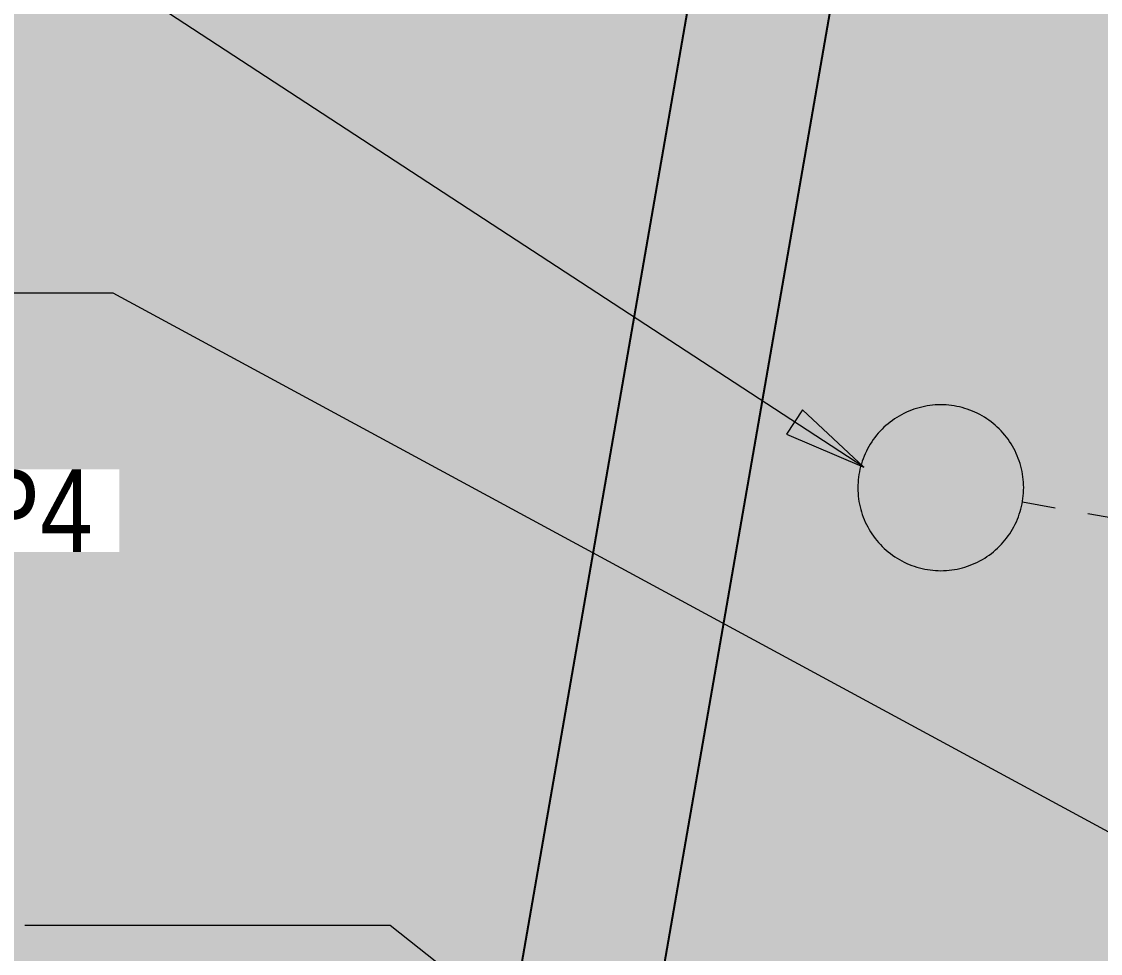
# Model space of a CAD drawing. Header units: metres. Extents: x -1161 to -1081, y 0 to 563.
# Drawn here: x -1117.852 to -1114.599, y 514.722 to 517.531 of the extents above; entities that cross this region are included whole.
import ezdxf

# ---------------------------------------------------------------- set-up
doc = ezdxf.new("R2010")
doc.units = ezdxf.units.M
doc.linetypes.add('Dash - Tight', pattern=[0.0045, 0.003, -0.0015])
doc.linetypes.add('JacobsDash', pattern=[0.0045, 0.003, -0.0015])
for name, color, linetype, lineweight in [('A-DETL-GENF', 7, 'Continuous', 9), ('A-FLOR', 7, 'Continuous', 50), ('A-FLOR-HDLN', 7, 'JacobsDash', 18), ('G-ANNO-TEXT', 7, 'Continuous', 9)]:
    doc.layers.add(name, color=color, linetype=linetype, lineweight=lineweight)
doc.styles.add('Arial Narrow_2', font='ARIALN.TTF', dxfattribs={"height": 0.25})

# ---------------------------------------------------------------- blocks, each defined once
blk = doc.blocks.new('T2DPAA-T2D-C3S-TF-XRF-100101_dwg-40805745-DRG-2873121 - DECK SLAB GENERAL ARRANGEMENT PLAN')
at = {"lineweight": 18}
blk.add_hatch(color=256, dxfattribs=at).paths.add_polyline_path([(152.3151, -689.2217), (152.3381, -689.2727), (152.3719, -689.3173), (152.4148, -689.3533), (152.4646, -689.3789), (152.5189, -689.3927), (152.5748, -689.3941), (152.6297, -689.383), (152.6807, -689.3599), (152.7254, -689.3261), (152.7613, -689.2833), (152.7869, -689.2334), (152.8007, -689.1792), (152.8021, -689.1232), (152.791, -689.0684), (152.768, -689.0173), (152.7342, -688.9727), (152.6913, -688.9367), (152.6415, -688.9112), (152.5872, -688.8974), (152.5263, -688.897), (152.4764, -688.9071), (152.4253, -688.9301), (152.3807, -688.9639), (152.3447, -689.0068), (152.3192, -689.0566), (152.3054, -689.1108), (152.304, -689.1668)])
at = {"color": 251, "lineweight": 18, "true_color": 0x4d4d4d}
for start, end in [(90, 105), (75, 90), (120, 135), (105, 120), (60, 75), (45, 60), (135, 150), (30, 45), (150, 165), (15, 30), (165, 180), (0, 15), (180, 195), (345, 0), (195, 210), (330, 345), (210, 225), (315, 330), (225, 240), (300, 315), (240, 255), (285, 300), (255, 270), (270, 285)]:
    blk.add_arc((152.5542, -689.1451), 0.25, start, end, dxfattribs=at)
blk = doc.blocks.new('T2DPAA-T2D-C3S-TF-XRF-100102_dwg-40805790-DRG-2873121 - DECK SLAB GENERAL ARRANGEMENT PLAN')
at = {"color": 1, "linetype": 'Dash - Tight', "lineweight": 18, "true_color": 0xff0000}
blk.add_line((33.838, -691.8832), (33.8706, -692.2564), dxfattribs=at)
blk = doc.blocks.new('T2DPAA-T2D-PWC-TF-M2D-100101_TrafficSigDesign_rvt-1-DRG-2873121 - DECK SLAB GENERAL ARRANGEMENT PLAN')
at = {"color": 1, "linetype": 'Dash - Tight', "lineweight": 18, "true_color": 0xff0000, "rotation": 75.11694444444437}
blk.add_blockref('T2DPAA-T2D-C3S-TF-XRF-100102_dwg-40805790-DRG-2873121 - DECK SLAB GENERAL ARRANGEMENT PLAN', (-1792.1969, 661.0881), dxfattribs=at)
at = {"lineweight": 18, "rotation": 75.11694444444437}
blk.add_blockref('T2DPAA-T2D-C3S-TF-XRF-100101_dwg-40805745-DRG-2873121 - DECK SLAB GENERAL ARRANGEMENT PLAN', (-1820.2888, 545.6942), dxfattribs=at)
blk = doc.blocks.new('kerb 4B_2 - kerb 4B_2-6314758-DRG-2873121 - DECK SLAB GENERAL ARRANGEMENT PLAN')
at = {"layer": 'A-FLOR', "lineweight": 25}
for p, q in [((242.4026, 1213.8647), (207.5752, 1210.8177)), ((207.6106, 1210.3942), (220.9691, 1211.5629))]:
    blk.add_line(p, q, dxfattribs=at)

msp = doc.modelspace()

# ---------------------------------------------------------------- hatches: boundary and pattern name
at = {"layer": 'A-DETL-GENF', "true_color": 0xc0c0c0, "transparency": 33554624}
h = msp.add_hatch(color=9, dxfattribs=at)
h.paths.add_polyline_path([(-1111.4068, 507.6833), (-1111.4038, 509.3104), (-1115.8427, 509.5292), (-1115.9672, 509.6084), (-1116.0843, 509.6947), (-1116.1785, 509.7729), (-1116.2782, 509.8688), (-1115.9515, 510.1359), (-1115.8802, 510.0721), (-1115.8383, 510.0373), (-1111.9939, 509.8934), (-1111.8511, 509.8074), (-1111.7031, 509.7308), (-1111.5505, 509.6639), (-1111.3939, 509.607), (-1105.4244, 543.8703), (-1105.0297, 543.8889), (-1105.0437, 546.0535), (-1135.8197, 546.0535), (-1135.8232, 544.1752), (-1141.7908, 509.9228), (-1142.1676, 509.9226), (-1142.1716, 507.7407), (-1111.7207, 507.6839)])
h.paths.add_polyline_path([(-1141.9428, 509.9086), (-1141.9428, 509.9086), (-1141.8958, 509.9086)])
h.paths.add_polyline_path([(-1113.0758, 510.4344), (-1113.5295, 511.0763), (-1112.9817, 510.9822), (-1113.0494, 510.5882)])
h.paths.add_polyline_path([(-1114.5522, 511.4141), (-1114.5522, 511.4142), (-1114.5522, 511.4142)])
h.paths.add_polyline_path([(-1114.5522, 511.4141), (-1114.5522, 511.4142), (-1114.5522, 511.4142)])
h.paths.add_polyline_path([(-1114.5522, 511.4142), (-1114.5522, 511.4142), (-1114.5548, 511.4883)])
h.paths.add_polyline_path([(-1116.9781, 512.2536), (-1116.9781, 512.2536), (-1116.9781, 512.4315)])
h.paths.add_polyline_path([(-1115.0674, 515.8749), (-1115.1233, 515.8783), (-1115.1771, 515.894), (-1115.2259, 515.9213), (-1115.2675, 515.9588), (-1115.2997, 516.0046), (-1115.3209, 516.0564), (-1115.3301, 516.1116), (-1115.3267, 516.1675), (-1115.311, 516.2212), (-1115.2837, 516.2701), (-1115.2462, 516.3117), (-1115.2004, 516.3439), (-1115.1486, 516.3651), (-1115.0934, 516.3743), (-1115.0375, 516.3709), (-1114.9838, 516.3552), (-1114.9349, 516.3279), (-1114.8933, 516.2904), (-1114.8611, 516.2446), (-1114.8399, 516.1928), (-1114.8308, 516.1376), (-1114.8341, 516.0817), (-1114.8499, 516.028), (-1114.8771, 515.9791), (-1114.9146, 515.9375), (-1114.9604, 515.9053), (-1115.0122, 515.8841)])
h.paths.add_polyline_path([(-1137.0676, 517.9372), (-1137.2404, 517.9646), (-1137.17, 518.409), (-1136.9972, 518.3817)])
h.paths.add_polyline_path([(-1115.8363, 519.4858), (-1116.5316, 519.4858), (-1116.5316, 520.4658), (-1115.5188, 520.4658), (-1115.6916, 519.4858)])
h.paths.add_polyline_path([(-1132.9721, 520.4137), (-1133.8993, 520.6601), (-1133.7199, 521.6724), (-1132.7564, 521.2255), (-1132.8746, 520.7806)])
h.paths.add_polyline_path([(-1124.1477, 521.9446), (-1124.2036, 521.9479), (-1124.2573, 521.9637), (-1124.3062, 521.9909), (-1124.3478, 522.0284), (-1124.38, 522.0742), (-1124.4012, 522.126), (-1124.4103, 522.1813), (-1124.4069, 522.2371), (-1124.3912, 522.2909), (-1124.3639, 522.3398), (-1124.3264, 522.3813), (-1124.2807, 522.4135), (-1124.2288, 522.4347), (-1124.1736, 522.4439), (-1124.1177, 522.4405), (-1124.064, 522.4248), (-1124.0151, 522.3975), (-1123.9735, 522.36), (-1123.9413, 522.3142), (-1123.9201, 522.2624), (-1123.911, 522.2072), (-1123.9144, 522.1513), (-1123.9301, 522.0976), (-1123.9574, 522.0487), (-1123.9948, 522.0071), (-1124.0406, 521.9749), (-1124.0924, 521.9537)])
h.paths.add_polyline_path([(-1110.154, 535.2026), (-1110.3264, 535.2326), (-1110.2491, 535.6759), (-1110.0767, 535.6459), (-1110.1405, 535.28)])
h.paths.add_polyline_path([(-1121.9534, 535.2613), (-1122.0093, 535.2655), (-1122.0627, 535.2821), (-1122.1112, 535.3101), (-1122.1522, 535.3482), (-1122.1838, 535.395), (-1122.2041, 535.4467), (-1122.2123, 535.502), (-1122.2081, 535.5579), (-1122.1915, 535.6113), (-1122.1635, 535.6598), (-1122.1253, 535.7008), (-1122.079, 535.7323), (-1122.0269, 535.7526), (-1121.9715, 535.7609), (-1121.9157, 535.7567), (-1121.8622, 535.7401), (-1121.8138, 535.7121), (-1121.7728, 535.6739), (-1121.7413, 535.6276), (-1121.7207, 535.5739), (-1121.7127, 535.5201), (-1121.7169, 535.4643), (-1121.7335, 535.4108), (-1121.7615, 535.3624), (-1121.7997, 535.3214), (-1121.8459, 535.2899), (-1121.8981, 535.2695), (-1121.925, 535.2655)])
h.paths.add_polyline_path([(-1132.0744, 541.518), (-1131.9775, 542.0653), (-1131.4302, 541.9684), (-1131.7649, 541.7344)])
h.paths.add_polyline_path([(-1108.9396, 542.3796), (-1108.9396, 542.3796), (-1109.1005, 542.4389)])
h.paths.add_polyline_path([(-1127.7567, 542.3791), (-1127.7567, 542.3796), (-1127.7567, 542.3796)])
h.paths.add_polyline_path([(-1125.0406, 542.3796), (-1125.0406, 542.3796), (-1125.0359, 542.3796)])
h.paths.add_polyline_path([(-1109.9652, 543.3779), (-1109.9652, 543.3779), (-1109.9652, 543.3941)])
h.paths.add_polyline_path([(-1114.5775, 543.3779), (-1114.5775, 543.3779), (-1114.6427, 543.3779)])
h.paths.add_polyline_path([(-1114.7136, 543.3779), (-1114.7136, 543.3779), (-1114.8848, 543.3779)])
h.paths.add_polyline_path([(-1114.6994, 543.3779), (-1114.6994, 543.3779), (-1114.7136, 543.3779)])
h.paths.add_polyline_path([(-1114.6852, 543.3779), (-1114.6852, 543.3779), (-1114.6994, 543.3779)])
h.paths.add_polyline_path([(-1115.2978, 543.3779), (-1115.2978, 543.3779), (-1115.3382, 543.3779)])
h.paths.add_polyline_path([(-1125.1849, 543.378), (-1125.1849, 543.378), (-1125.241, 543.378)])
h.paths.add_polyline_path([(-1125.1674, 543.378), (-1125.1674, 543.378), (-1125.1849, 543.378)])
h.paths.add_polyline_path([(-1127.0023, 543.378), (-1127.0023, 543.378), (-1127.0023, 543.3869)])
h.paths.add_polyline_path([(-1127.227, 543.378), (-1127.227, 543.378), (-1127.2365, 543.378)])
h.paths.add_polyline_path([(-1135.8562, 543.378), (-1135.8562, 543.378), (-1135.8562, 543.3908)])
h.paths.add_polyline_path([(-1109.5636, 543.5777), (-1109.5636, 543.5777), (-1109.4664, 543.5777)])
h.paths.add_polyline_path([(-1113.5623, 543.5777), (-1113.5623, 543.5777), (-1113.5359, 543.5777)])
h.paths.add_polyline_path([(-1113.6023, 543.5777), (-1113.6023, 543.5777), (-1113.5623, 543.5777)])
h.paths.add_polyline_path([(-1113.6432, 543.5777), (-1113.6432, 543.5777), (-1113.6023, 543.5777)])
h.paths.add_polyline_path([(-1113.6847, 543.5777), (-1113.6847, 543.5777), (-1113.6432, 543.5777)])
h.paths.add_polyline_path([(-1113.7268, 543.5777), (-1113.7268, 543.5777), (-1113.6847, 543.5777)])
h.paths.add_polyline_path([(-1113.7317, 543.5777), (-1113.7317, 543.5777), (-1113.7268, 543.5777)])
h.paths.add_polyline_path([(-1113.7692, 543.5777), (-1113.7692, 543.5777), (-1113.7657, 543.5777)])
h.paths.add_polyline_path([(-1115.2665, 543.5777), (-1115.2665, 543.5777), (-1115.1667, 543.5777)])
h.paths.add_polyline_path([(-1115.6955, 543.5777), (-1115.6955, 543.5777), (-1115.6955, 543.5777)])
h.paths.add_polyline_path([(-1117.3617, 543.5777), (-1117.3617, 543.5777), (-1117.3219, 543.5777)])
h.paths.add_polyline_path([(-1123.9205, 543.5778), (-1123.9205, 543.5778), (-1123.9121, 543.5778)])
h.paths.add_polyline_path([(-1123.8701, 543.5778), (-1123.8701, 543.5778), (-1123.8286, 543.5778)])
h.paths.add_polyline_path([(-1124.8468, 543.5778), (-1124.8468, 543.5778), (-1124.8434, 543.5778)])
h.paths.add_polyline_path([(-1124.5357, 543.5778), (-1124.5357, 543.5778), (-1124.5357, 543.5893)])
h.paths.add_polyline_path([(-1125.773, 543.5778), (-1125.773, 543.5778), (-1125.7272, 543.5778)])
h.paths.add_polyline_path([(-1134.3195, 543.5779), (-1134.3195, 543.5779), (-1134.2873, 543.5779)])
h.paths.add_polyline_path([(-1134.2648, 543.5779), (-1134.2648, 543.5779), (-1134.1429, 543.5779)])
h.paths.add_polyline_path([(-1134.5774, 543.5779), (-1134.5774, 543.5779), (-1134.5345, 543.5779)])
h.paths.add_polyline_path([(-1134.6205, 543.5779), (-1134.6205, 543.5779), (-1134.6078, 543.5779)])
h.paths.add_polyline_path([(-1127.5997, 543.9528), (-1127.5997, 543.9528), (-1127.5997, 543.9535)])
at = {"layer": 'G-ANNO-TEXT'}
msp.add_hatch(color=256, dxfattribs=at).paths.add_polyline_path([(-1115.312, 516.1874), (-1115.4973, 516.361), (-1115.5455, 516.2872)])

# ---------------------------------------------------------------- linework, layer by layer
for p, q in [((-1117.8045, 516.7123), (-1119.2233, 516.7123)), ((-1117.5759, 516.7123), (-1117.8045, 516.7123)), ((-1115.4973, 516.361), (-1115.5455, 516.2872)), ((-1115.312, 516.1874), (-1115.4973, 516.361)), ((-1115.5455, 516.2872), (-1115.312, 516.1874)), ((-1117.4119, 514.8064), (-1117.8424, 514.8064)), ((-1116.7403, 514.8064), (-1117.4119, 514.8064)), ((-1114.6265, 513.1305), (-1116.7403, 514.8064))]:
    msp.add_line(p, q, dxfattribs=at)

# ---------------------------------------------------------------- block references
at = {"lineweight": 5}
msp.add_blockref('T2DPAA-T2D-PWC-TF-M2D-100101_TrafficSigDesign_rvt-1-DRG-2873121 - DECK SLAB GENERAL ARRANGEMENT PLAN', (0, 0), dxfattribs=at)
at = {"layer": 'A-FLOR-HDLN', "lineweight": 25, "rotation": 75.11694444444437}
msp.add_blockref('kerb 4B_2 - kerb 4B_2-6314758-DRG-2873121 - DECK SLAB GENERAL ARRANGEMENT PLAN', (0, 0), dxfattribs=at)

# ---------------------------------------------------------------- next in the draw order: texts
at = {"layer": 'G-ANNO-TEXT', "insert": (-1122.9997, 516.1816), "char_height": 0.25, "attachment_point": 1, "style": 'Arial Narrow_2', "bg_fill": 3, "box_fill_scale": 1, "bg_fill_color": 256, "bg_fill_true_color": 13158600, "bg_fill_transparency": 0}
msp.add_mtext('705 x 400 DECK PENETRATION FOR P4 ', dxfattribs=at)

# ---------------------------------------------------------------- next in the draw order: linework, layer by layer
at = {"layer": 'G-ANNO-TEXT'}
for p, q in [((-1115.312, 516.1874), (-1118.4215, 518.2182)), ((-1114.0772, 514.8182), (-1117.5759, 516.7123))]:
    msp.add_line(p, q, dxfattribs=at)

doc.saveas('drawing.dxf')
